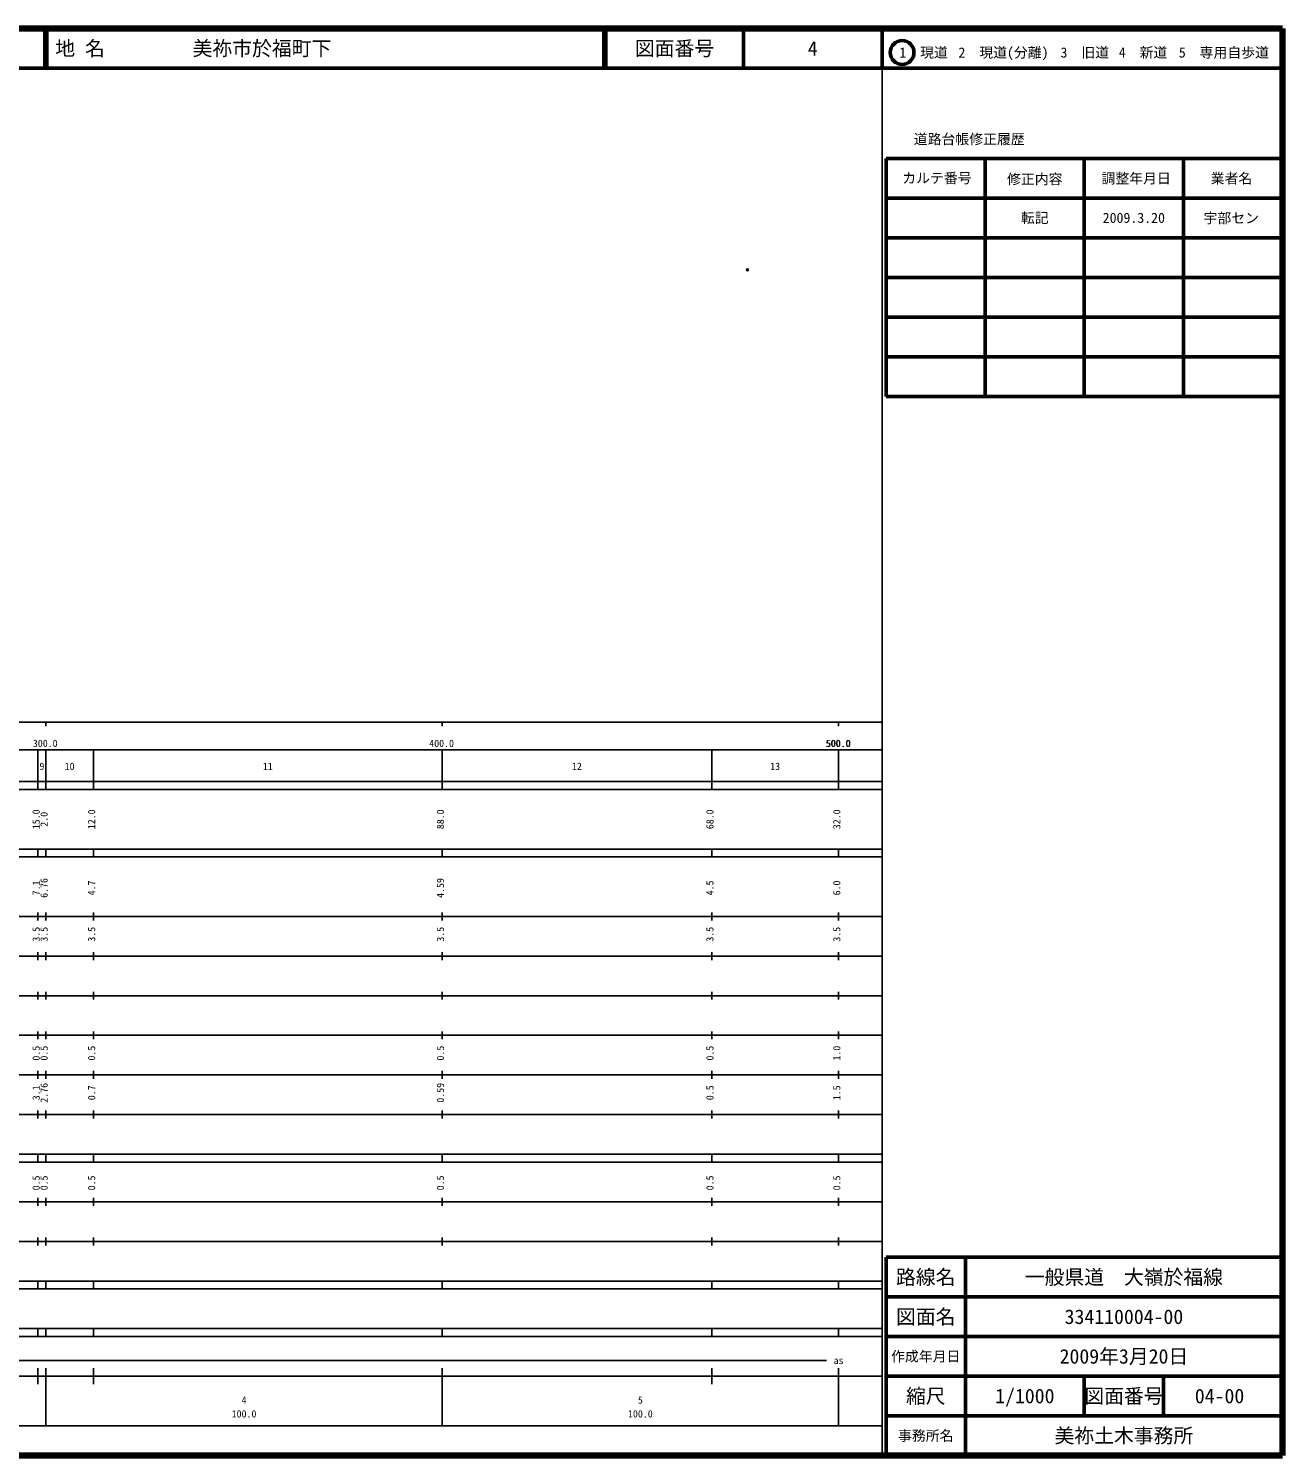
# Model space of a CAD drawing. Units: millimetres on the paper. Extents: x 40 to 680, y 20 to 380.
# Drawn here: x 363.6 to 680, y 20 to 380 of the extents above; entities that cross this region are included whole.
import ezdxf
from ezdxf.enums import TextEntityAlignment as Align

# ---------------------------------------------------------------- set-up
doc = ezdxf.new("R2010")
doc.units = ezdxf.units.MM
doc.header["$PDMODE"] = 32
doc.header["$PDSIZE"] = 0.5
doc.layers.add('M-OTRS', color=6, linetype='Continuous')
doc.layers.add('M-TTL-TXT', color=7, linetype='Continuous')
for name, color, linetype, lineweight in [('M-TTL', 2, 'Continuous', 140), ('M-TTL-BAND', 7, 'Continuous', 25), ('M-TTL-FRAM', 2, 'Continuous', 50), ('M-TTL-LINE', 7, 'Continuous', 50)]:
    doc.layers.add(name, color=color, linetype=linetype, lineweight=lineweight)
doc.styles.add('ＭＳ ゴシック', font='')
doc.styles.get('ＭＳ ゴシック').set_extended_font_data('MS Gothic')

msp = doc.modelspace()

# ---------------------------------------------------------------- linework, layer by layer
at = {"layer": 'M-OTRS'}
msp.add_point((545.009, 319.149), dxfattribs=at)
at = {"layer": 'M-TTL'}
for p, q in [((680, 380), (40, 380)), ((680, 20), (680, 380)), ((40, 20), (680, 20))]:
    msp.add_line(p, q, dxfattribs=at)
at = {"layer": 'M-TTL-BAND'}
for p, q in [((579, 20), (579, 370)), ((40, 205), (579, 205)), ((368, 205), (368, 204)), ((468, 205), (468, 204)), ((568, 205), (568, 204)), ((68, 198), (579, 198)), ((366, 188), (366, 198)), ((368, 188), (368, 198)), ((380, 188), (380, 198)), ((468, 188), (468, 198)), ((536, 188), (536, 198)), ((568, 188), (568, 198)), ((40, 190), (579, 190)), ((40, 188), (579, 188)), ((40, 173), (579, 173)), ((366, 171), (366, 173)), ((368, 171), (368, 173)), ((380, 171), (380, 173)), ((468, 171), (468, 173)), ((536, 171), (536, 173)), ((568, 171), (568, 173)), ((40, 171), (579, 171)), ((40, 156), (579, 156)), ((366, 155), (366, 157)), ((368, 155), (368, 157)), ((380, 155), (380, 157)), ((468, 155), (468, 157)), ((536, 155), (536, 157)), ((568, 155), (568, 157)), ((46, 146), (579, 146)), ((366, 145), (366, 147)), ((368, 145), (368, 147)), ((380, 145), (380, 147)), ((468, 145), (468, 147)), ((536, 145), (536, 147)), ((568, 145), (568, 147)), ((366, 135), (366, 137)), ((368, 135), (368, 137)), ((380, 135), (380, 137)), ((468, 135), (468, 137)), ((536, 135), (536, 137)), ((568, 135), (568, 137)), ((52, 136), (579, 136)), ((46, 126), (579, 126)), ((366, 125), (366, 127)), ((368, 125), (368, 127)), ((380, 125), (380, 127)), ((468, 125), (468, 127)), ((536, 125), (536, 127)), ((568, 125), (568, 127)), ((52, 116), (579, 116)), ((366, 115), (366, 117)), ((368, 115), (368, 117)), ((380, 115), (380, 117)), ((468, 115), (468, 117)), ((536, 115), (536, 117)), ((568, 115), (568, 117)), ((46, 106), (579, 106)), ((366, 105), (366, 107)), ((368, 105), (368, 107)), ((380, 105), (380, 107)), ((468, 105), (468, 107)), ((536, 105), (536, 107)), ((568, 105), (568, 107)), ((40, 96), (579, 96)), ((40, 94), (579, 94)), ((366, 94), (366, 96)), ((368, 94), (368, 96)), ((380, 94), (380, 96)), ((468, 94), (468, 96)), ((536, 94), (536, 96)), ((568, 94), (568, 96)), ((49, 84), (579, 84)), ((366, 83), (366, 85)), ((368, 83), (368, 85)), ((380, 83), (380, 85)), ((468, 83), (468, 85)), ((536, 83), (536, 85)), ((568, 83), (568, 85)), ((40, 74), (579, 74)), ((366, 73), (366, 75)), ((368, 73), (368, 75)), ((380, 73), (380, 75)), ((468, 73), (468, 75)), ((536, 73), (536, 75)), ((568, 73), (568, 75)), ((40, 64), (579, 64)), ((40, 62), (579, 62)), ((366, 62), (366, 64)), ((368, 62), (368, 64)), ((380, 62), (380, 64)), ((468, 62), (468, 64)), ((536, 62), (536, 64)), ((568, 62), (568, 64)), ((40, 52), (579, 52)), ((366, 50), (366, 52)), ((368, 50), (368, 52)), ((380, 50), (380, 52)), ((468, 50), (468, 52)), ((536, 50), (536, 52)), ((568, 50), (568, 52)), ((40, 50), (579, 50)), ((71, 44), (565, 44)), ((40, 40), (579, 40)), ((366, 38), (366, 42)), ((368, 27.5), (368, 42)), ((380, 38), (380, 42)), ((468, 27.5), (468, 42)), ((536, 38), (536, 42)), ((568, 27.5), (568, 42)), ((68, 27.5), (579, 27.5))]:
    msp.add_line(p, q, dxfattribs=at)
at = {"layer": 'M-TTL-FRAM'}
for p, q in [((580, 347.197), (580, 287.197)), ((580, 347.197), (680, 347.197)), ((580, 287.197), (680, 287.197)), ((680, 70), (580, 70)), ((580, 70), (580, 20))]:
    msp.add_line(p, q, dxfattribs=at)
at = {"layer": 'M-TTL-LINE'}
for p, q in [((367.75, 380), (367.75, 370)), ((368.25, 380), (368.25, 370)), ((508.747, 380), (508.747, 370)), ((509.247, 380), (509.247, 370)), ((543.997, 380), (543.997, 370)), ((579, 380), (579, 370)), ((40, 370), (680, 370)), ((605, 347.197), (605, 287.197)), ((630, 347.197), (630, 287.197)), ((655, 347.197), (655, 287.197)), ((580, 337.197), (680, 337.197)), ((580, 327.197), (680, 327.197)), ((580, 317.197), (680, 317.197)), ((580, 307.197), (680, 307.197)), ((580, 297.197), (680, 297.197)), ((600, 70), (600, 20)), ((680, 60), (580, 60)), ((680, 50), (580, 50)), ((680, 40), (580, 40)), ((630, 40), (630, 30)), ((650, 40), (650, 30)), ((680, 30), (580, 30))]:
    msp.add_line(p, q, dxfattribs=at)
msp.add_circle((584.031, 373.958), 3, dxfattribs=at)

# ---------------------------------------------------------------- texts
at = {"layer": 'M-TTL-BAND', "style": 'ＭＳ ゴシック'}
for s, p in [('300.0', (367.844, 198.195)), ('400.0', (467.844, 198.195)), ('500.0', (567.844, 198.195)), ('500.0', (568, 198.195)), ('9', (367, 192.405)), ('10', (374, 192.405)), ('11', (424, 192.405)), ('12', (502, 192.405)), ('13', (552, 192.405)), ('as', (568, 42.5)), ('4', (418, 32.523)), ('5', (518, 32.523)), ('100.0', (418, 29.033)), ('100.0', (518, 29.033))]:
    msp.add_text(s, height=1.833, dxfattribs=at).set_placement(p, align=Align.BOTTOM_CENTER)
for s, p in [('15.0', (367, 180.5)), ('2.0', (369, 180.5)), ('12.0', (381, 180.5)), ('88.0', (469, 180.5)), ('68.0', (537, 180.5)), ('32.0', (569, 180.5)), ('7.1', (367, 163.174)), ('6.76', (369, 163.174)), ('4.7', (381, 163.174)), ('4.59', (469, 163.174)), ('4.5', (537, 163.174)), ('6.0', (569, 163.174)), ('3.5', (367, 151.5)), ('3.5', (369, 151.5)), ('3.5', (381, 151.5)), ('3.5', (469, 151.5)), ('3.5', (537, 151.5)), ('3.5', (569, 151.5)), ('0.5', (367, 121.5)), ('0.5', (369, 121.5)), ('0.5', (381, 121.5)), ('0.5', (469, 121.5)), ('0.5', (537, 121.5)), ('1.0', (569, 121.5)), ('3.1', (367, 111.5)), ('2.76', (369, 111.5)), ('0.7', (381, 111.5)), ('0.59', (469, 111.5)), ('0.5', (537, 111.5)), ('1.5', (569, 111.5)), ('0.5', (367, 88.764)), ('0.5', (369, 88.764)), ('0.5', (381, 88.764)), ('0.5', (469, 88.764)), ('0.5', (537, 88.764)), ('0.5', (569, 88.764))]:
    msp.add_text(s, height=1.833, rotation=90, dxfattribs=at).set_placement(p, align=Align.BOTTOM_CENTER)
at = {"layer": 'M-TTL-TXT', "style": 'ＭＳ ゴシック'}
for s, p in [('地 名', (370.38, 375)), ('美祢市於福町下', (405.024, 375))]:
    msp.add_text(s, height=3.666, dxfattribs=at).set_placement(p, align=Align.MIDDLE_LEFT)
for s, height, p in [('図面番号', 3.666, (526.622, 375)), ('4', 3.666, (561.497, 375)), ('1\u3000現道', 2.566, (589.448, 373.958)), ('2\u3000現道(分離)', 2.566, (609.619, 373.958)), ('3\u3000旧道', 2.566, (630.121, 373.958)), ('4\u3000新道', 2.566, (644.824, 373.958)), ('5\u3000専用自歩道', 2.566, (665.228, 373.958)), ('道路台帳修正履歴', 2.566, (600.968, 352.113)), ('カルテ番号', 2.566, (592.839, 342.277)), ('修正内容', 2.566, (617.509, 342.023)), ('調整年月日', 2.566, (643.089, 342.197)), ('業者名', 2.566, (667.134, 342.197)), ('転記', 2.566, (617.5, 332.245)), ('2009.3.20', 2.566, (642.5, 332.245)), ('宇部セン', 2.566, (667.077, 332.189)), ('路線名', 3.666, (590, 65)), ('路線名', 3.666, (590, 65)), ('一般県道\u3000大嶺於福線', 3.666, (640, 65)), ('図面名', 3.666, (590, 55)), ('図面名', 3.666, (590, 55)), ('334110004-00', 3.666, (640, 55)), ('2009年3月20日', 3.666, (640, 45)), ('作成年月日', 2.566, (590, 45)), ('作成年月日', 2.566, (590, 45)), ('縮尺', 3.666, (590, 35)), ('縮尺', 3.666, (590, 35)), ('1/1000', 3.666, (615, 35)), ('図面番号', 3.666, (640, 35)), ('図面番号', 3.666, (640, 35)), ('04-00', 3.666, (664.125, 35)), ('事務所名', 2.566, (590, 25)), ('事務所名', 2.566, (590, 25)), ('美祢土木事務所', 3.666, (640, 25))]:
    msp.add_text(s, height=height, dxfattribs=at).set_placement(p, align=Align.MIDDLE_CENTER)

doc.saveas('drawing.dxf')
